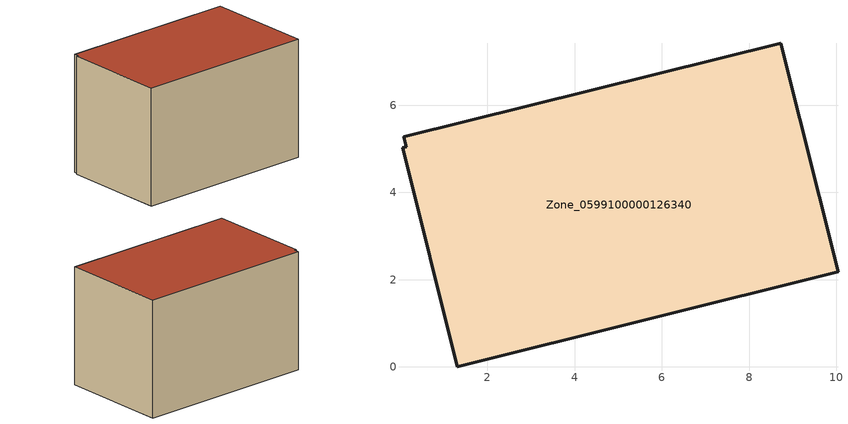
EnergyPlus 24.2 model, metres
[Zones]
Zone_0599100000126340
 floor ground (C_G): 0.09,5.27 8.73,7.42 10.04,2.18 1.31,0 0.06,5.02 0.14,5.04 z0
 wall outside (C_F): 10.04,2.18 8.73,7.42 0.09,5.27 0.14,5.04 0.06,5.02 1.31,0 10.04,2.18 z0:5.83
 roof outside (C_R): 8.73,7.42 0.09,5.27 0.14,5.04 0.06,5.02 1.31,0 10.04,2.18 z5.83
[BUILDING]
Pand.0599100000126340: North Axis=0; Terrain=City; Loads Convergence Tolerance Value=0.04; Temperature Convergence Tolerance Value=0.4; Solar Distribution=FullExterior; Maximum Number of Warmup Days=25; Minimum Number of Warmup Days=1
[Site:Location]
Rotterdam.The.Hague.AP_ZH_NLD Design_Conditions: Latitude=51.96; Longitude=4.45; Time Zone=1; Elevation=-4.5
[SITE:GROUNDTEMPERATURE:BUILDINGSURFACE]
18, 18, 18, 18, 18, 18, 18, 18, 18, 18, 18, 18
[MATERIAL] Thermal Absorptance=0.9; Solar Absorptance=0.7; Visible Absorptance=0.7
Name | Roughness | Thickness | Conductivity | Density | Specific Heat
G.TI.1975-1991 | MediumSmooth | 0.15 | 0.288461 | 540 | 1210
F.TI.1975-1991 | Rough | 0.3 | 0.230769 | 1920 | 840
R.TI.1975-1991 | MediumRough | 0.2 | 0.153846 | 1500 | 1000
[CONSTRUCTION]
C_G: G.TI.1975-1991
C_F: F.TI.1975-1991
C_R: R.TI.1975-1991
[ZONE]
Zone_0599100000126340: Type=1; Multiplier=1; Ceiling Height=Autocalculate; Volume=Autocalculate; Floor Area=autocalculate; Part of Total Floor Area=Yes
[ZONEINFILTRATION:DESIGNFLOWRATE]
Infil_Zone_0599100000126340: Zone or ZoneList or Space or SpaceList=Zone_0599100000126340; Schedule=AlwaysOn; Design Flow Rate Calculation Method=Flow/Area; Flow Rate per Floor Area=0.003; Constant Term Coefficient=1; Temperature Term Coefficient=0; Velocity Term Coefficient=0; Velocity Squared Term Coefficient=0
[HVACTEMPLATE:ZONE:IDEALLOADSAIRSYSTEM]
Zone_0599100000126340: Maximum Heating Supply Air Temperature=50; Minimum Cooling Supply Air Temperature=13; Maximum Heating Supply Air Humidity Ratio=0.0156; Minimum Cooling Supply Air Humidity Ratio=0.0077; Heating Limit=NoLimit; Cooling Limit=NoLimit; Dehumidification Control Type=ConstantSensibleHeatRatio; Cooling Sensible Heat Ratio=0.7; Dehumidification Setpoint=60; Humidification Control Type=None; Humidification Setpoint=30; Outdoor Air Method=None; Outdoor Air Flow Rate per Person=0.00944; Outdoor Air Flow Rate per Zone Floor Area=0; Outdoor Air Flow Rate per Zone=0; Demand Controlled Ventilation Type=None; Outdoor Air Economizer Type=NoEconomizer; Heat Recovery Type=None; Sensible Heat Recovery Effectiveness=0.7; Latent Heat Recovery Effectiveness=0.65
[ZONECONTROL:THERMOSTAT]
ThermostatControl_Zone_0599100000126340: Zone or ZoneList=Zone_0599100000126340; Control Type Schedule=DualSetpointControlType; Control 1=Thermostat_Zone_0599100000126340; Temperature Difference Between Cutout And Setpoint=0
[THERMOSTATSETPOINT:DUALSETPOINT]
Thermostat_Zone_0599100000126340: Heating Setpoint Temperature Schedule=HeatingSetpoint_Zone_0599100000126340; Cooling Setpoint Temperature Schedule=CoolingSetpoint_Zone_0599100000126340
[SCHEDULE:COMPACT]
HeatingSetpoint_Zone_0599100000126340: Through: 12/31, For: AllDays, Until: 24:00, 21
CoolingSetpoint_Zone_0599100000126340: Through: 12/31, For: AllDays, Until: 24:00, 24
DualSetpointControlType: Through: 12/31, For: AllDays, Until: 24:00, 4
AlwaysOn: Through: 12/31, For: AllDays, Until: 24:00, 1
